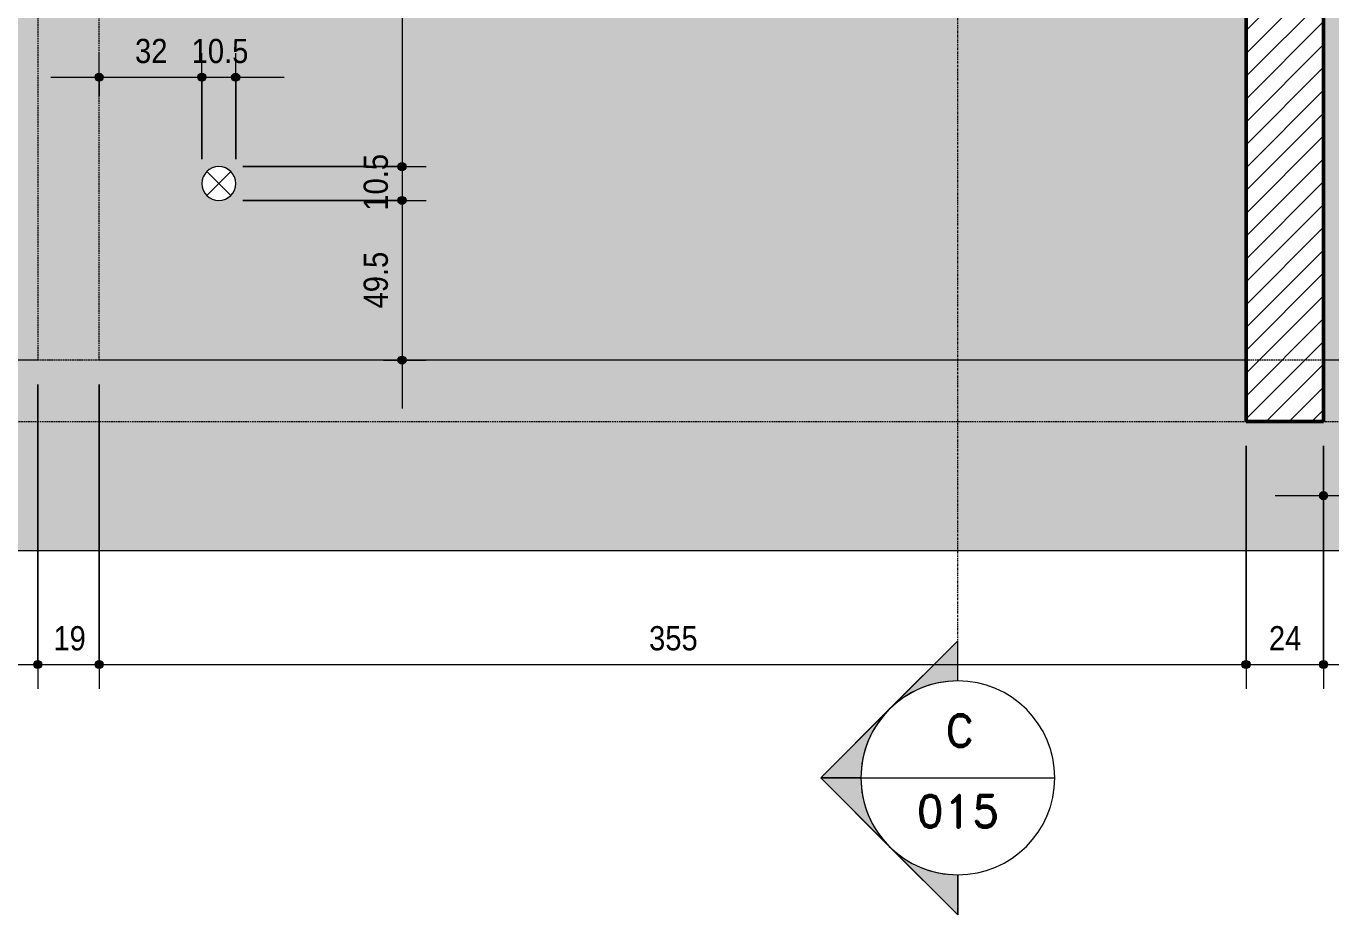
# Model space of a CAD drawing. Header units: centimetres. Extents: x -1475 to 26323, y -1238 to 84208.
# Drawn here: x 7682.7 to 8086.6, y -1232.5 to -957.3 of the extents above; entities that cross this region are included whole.
import ezdxf

# ---------------------------------------------------------------- set-up
doc = ezdxf.new("R2010")
doc.units = ezdxf.units.CM
doc.linetypes.add('Centro de 6 mm', pattern=[1.32, 0.6, -0.24, 0.24, -0.24])
doc.linetypes.add('Hidden', pattern=[0.714375, 0.47625, -0.238125])
for name, color, linetype, lineweight in [('A-ANNO-DIMS', 7, 'Continuous', 9), ('A-ANNO-DIMS-50', 7, 'Continuous', 9), ('A-DETL', 7, 'Hidden', 18), ('A-FLOR', 7, 'Continuous', 9), ('G-ANNO-SYMB', 7, 'Continuous', 9), ('S-COLS', 7, 'Continuous', 9)]:
    doc.layers.add(name, color=color, linetype=linetype, lineweight=lineweight)
doc.styles.add('Fira Sans', font='', dxfattribs={"width": 0.9, "height": 7.5})
doc.styles.add('RomanD', font='romand__.ttf', dxfattribs={"height": 10})
doc.styles.get('Fira Sans').set_extended_font_data('Fira Sans')
doc.dimstyles.new('PED_R80_1_5mm_ACIMA_As_ESQ__R00', dxfattribs={"dimscale": 30.48, "dimtxt": 10.229846, "dimasz": 0.328084, "dimexe": 0.246063, "dimexo": 0.246063, "dimgap": 0.049213, "dimtad": 1, "dimdec": 1, "dimrnd": 0.5, "dimdsep": 46, "dimtxsty": 'Fira Sans', "dimblk1": 'DOTSMALL', "dimblk2": 'DOTSMALL', "dimsah": 1, "dimcen": 0.09, "dimdle": 0.492126, "dimazin": 0, "dimtfac": 1, "dimtdec": 4, "dimtix": 1, "dimtmove": 0, "dimatfit": 3, "dimfxl": 1, "dimtvp": 1, "dimtolj": 1, "dimtzin": 0, "dimarcsym": 2})
doc.dimstyles.new('PED_R80_1_5mm_ACIMA_As_ESQ__R00_4', dxfattribs={"dimscale": 30.48, "dimtxt": 10.229846, "dimasz": 0.328084, "dimexe": 0.246063, "dimexo": 0.246063, "dimgap": 0.049213, "dimtad": 1, "dimdec": 1, "dimrnd": 0.5, "dimdsep": 46, "dimtxsty": 'Fira Sans', "dimblk1": 'DOTSMALL', "dimblk2": 'DOTSMALL', "dimsah": 1, "dimcen": 0.09, "dimdle": 0.492126, "dimazin": 0, "dimtfac": 1, "dimtdec": 4, "dimtix": 1, "dimtmove": 0, "dimatfit": 3, "dimfxl": 1, "dimtvp": 1, "dimtolj": 1, "dimtzin": 0, "dimarcsym": 2})

# ---------------------------------------------------------------- blocks, each defined once
blk = doc.blocks.new('Corte - M_Cabeça do corte - Preenchida-2060824-PL300 - FORMA DO DUPLEX SUPERIOR')
at = {"layer": 'G-ANNO-SYMB'}
h = blk.add_hatch(color=256, dxfattribs=at)
edge = h.paths.add_edge_path(flags=0)
edge.add_line((-0.6, 0.8485), (-0.6, 0.6))
edge.add_arc((-0.6, 0), 0.6, 90, 135)
edge.add_line((-1.0243, 0.4243), (-0.6, 0.8485))
h = blk.add_hatch(color=256, dxfattribs=at)
edge = h.paths.add_edge_path(flags=0)
edge.add_line((-0.6, 0.8485), (-0.1757, 0.4243))
edge.add_arc((-0.6, 0), 0.6, 45, 90)
edge.add_line((-0.6, 0.6), (-0.6, 0.8485))
h = blk.add_hatch(color=256, dxfattribs=at)
edge = h.paths.add_edge_path(flags=0)
edge.add_line((-1.4485, 0), (-1.0243, 0.4243))
edge.add_arc((-0.6, 0), 0.6, 135, 180)
edge.add_line((-1.2, 0), (-1.4485, 0))
h = blk.add_hatch(color=256, dxfattribs=at)
edge = h.paths.add_edge_path(flags=0)
edge.add_line((0.2485, 0), (0, 0))
edge.add_arc((-0.6, 0), 0.6, 360, 405)
edge.add_line((-0.1757, 0.4243), (0.2485, 0))
for p, q in [((-0.6, 0.8485), (-1.4485, 0)), ((-0.6, 0.8485), (-1.0243, 0.4243)), ((-0.6, 0.8485), (0.2485, 0)), ((-0.6, 0.6), (-0.6, 0.8485)), ((-0.6, 0.8485), (-0.6, 0.6)), ((-0.1757, 0.4243), (-0.6, 0.8485)), ((-1.0243, 0.4243), (-1.4485, 0)), ((0.2485, 0), (-0.1757, 0.4243)), ((-1.4485, 0), (-1.2, 0)), ((0, 0), (0.2485, 0)), ((-1.2, 0), (-1.4485, 0)), ((0, 0), (0.2485, 0))]:
    blk.add_line(p, q, dxfattribs=at)
for start, end in [(360, 180), (90, 135), (45, 90), (135, 180), (360, 45), (180, 360)]:
    blk.add_arc((-0.6, 0), 0.6, start, end, dxfattribs=at)
blk = doc.blocks.new('DIMBLOCK110-PL300 - FORMA DO DUPLEX SUPERIOR')
at = {"layer": 'A-ANNO-DIMS-50', "true_color": 0x000032}
h = blk.add_hatch(color=178, dxfattribs=at)
edge = h.paths.add_edge_path(flags=0)
edge.add_arc((7655.28, -1154.98), 1.25, 0, 360)
h = blk.add_hatch(color=178, dxfattribs=at)
edge = h.paths.add_edge_path(flags=0)
edge.add_arc((7686.28, -1154.98), 1.25, 0, 360)
at = {"layer": 'A-ANNO-DIMS-50', "color": 178, "true_color": 0x000032}
for p, q in [((7686.28, -1068.25), (7686.28, -1162.48)), ((7686.28, -1154.98), (7686.28, -1068.25)), ((7655.28, -1087.25), (7655.28, -1162.48)), ((7655.28, -1154.98), (7655.28, -1087.25)), ((7655.28, -1154.98), (7686.28, -1154.98))]:
    blk.add_line(p, q, dxfattribs=at)
for centre in [(7655.28, -1154.98), (7686.28, -1154.98)]:
    blk.add_circle(centre, 1.25, dxfattribs=at)
at = {"layer": 'A-ANNO-DIMS-50', "color": 0, "insert": (7666.25, -1143.1), "char_height": 7.5, "width": 10.8594, "attachment_point": 1, "rotation": 0, "line_spacing_factor": 1.049215, "style": 'Fira Sans'}
blk.add_mtext('31', dxfattribs=at)
blk = doc.blocks.new('_DotSmall')
at = {"color": 0, "linetype": 'ByBlock', "const_width": 0.5}
blk.add_lwpolyline([(-0.0625, 0, 1), (0.0625, 0, 1)], format="xyb", close=True, dxfattribs=at)
blk = doc.blocks.new('DIMBLOCK111-PL300 - FORMA DO DUPLEX SUPERIOR')
at = {"layer": 'A-ANNO-DIMS-50', "true_color": 0x000032}
h = blk.add_hatch(color=178, dxfattribs=at)
edge = h.paths.add_edge_path(flags=0)
edge.add_arc((7686.28, -1154.98), 1.25, 0, 360)
h = blk.add_hatch(color=178, dxfattribs=at)
edge = h.paths.add_edge_path(flags=0)
edge.add_arc((7705.28, -1154.98), 1.25, 0, 360)
at = {"layer": 'A-ANNO-DIMS-50', "color": 178, "true_color": 0x000032}
for p, q in [((7686.28, -1068.25), (7686.28, -1162.48)), ((7686.28, -1154.98), (7686.28, -1068.25)), ((7705.28, -1068.25), (7705.28, -1162.48)), ((7705.28, -1154.98), (7705.28, -1068.25)), ((7686.28, -1154.98), (7705.28, -1154.98))]:
    blk.add_line(p, q, dxfattribs=at)
for centre in [(7686.28, -1154.98), (7705.28, -1154.98)]:
    blk.add_circle(centre, 1.25, dxfattribs=at)
at = {"layer": 'A-ANNO-DIMS-50', "color": 0, "insert": (7691.12, -1143.1), "char_height": 7.5, "width": 11.1741, "attachment_point": 1, "rotation": 0, "line_spacing_factor": 1.049215, "style": 'Fira Sans'}
blk.add_mtext('19', dxfattribs=at)
blk = doc.blocks.new('DIMBLOCK112-PL300 - FORMA DO DUPLEX SUPERIOR')
at = {"layer": 'A-ANNO-DIMS-50', "true_color": 0x000032}
h = blk.add_hatch(color=178, dxfattribs=at)
edge = h.paths.add_edge_path(flags=0)
edge.add_arc((7705.28, -1154.98), 1.25, 0, 360)
h = blk.add_hatch(color=178, dxfattribs=at)
edge = h.paths.add_edge_path(flags=0)
edge.add_arc((8060.28, -1154.98), 1.25, 0, 360)
at = {"layer": 'A-ANNO-DIMS-50', "color": 178, "true_color": 0x000032}
for p, q in [((7705.28, -1068.25), (7705.28, -1162.48)), ((7705.28, -1154.98), (7705.28, -1068.25)), ((8060.28, -1087.25), (8060.28, -1162.48)), ((8060.28, -1154.98), (8060.28, -1087.25)), ((7705.28, -1154.98), (8060.28, -1154.98))]:
    blk.add_line(p, q, dxfattribs=at)
for centre in [(7705.28, -1154.98), (8060.28, -1154.98)]:
    blk.add_circle(centre, 1.25, dxfattribs=at)
at = {"layer": 'A-ANNO-DIMS-50', "color": 0, "insert": (7875.5, -1143.1), "char_height": 7.5, "width": 17.4694, "attachment_point": 1, "rotation": 0, "line_spacing_factor": 1.049215, "style": 'Fira Sans'}
blk.add_mtext('355', dxfattribs=at)
blk = doc.blocks.new('DIMBLOCK113-PL300 - FORMA DO DUPLEX SUPERIOR')
at = {"layer": 'A-ANNO-DIMS-50', "true_color": 0x000032}
h = blk.add_hatch(color=178, dxfattribs=at)
edge = h.paths.add_edge_path(flags=0)
edge.add_arc((8060.28, -1154.98), 1.25, 0, 360)
h = blk.add_hatch(color=178, dxfattribs=at)
edge = h.paths.add_edge_path(flags=0)
edge.add_arc((8084.28, -1154.98), 1.25, 0, 360)
at = {"layer": 'A-ANNO-DIMS-50', "color": 178, "true_color": 0x000032}
for p, q in [((8060.28, -1087.25), (8060.28, -1162.48)), ((8060.28, -1154.98), (8060.28, -1087.25)), ((8084.28, -1087.25), (8084.28, -1162.48)), ((8084.28, -1154.98), (8084.28, -1087.25)), ((8060.28, -1154.98), (8084.28, -1154.98))]:
    blk.add_line(p, q, dxfattribs=at)
for centre in [(8060.28, -1154.98), (8084.28, -1154.98)]:
    blk.add_circle(centre, 1.25, dxfattribs=at)
at = {"layer": 'A-ANNO-DIMS-50', "color": 0, "insert": (8067.36, -1143.1), "char_height": 7.5, "width": 11.8037, "attachment_point": 1, "rotation": 0, "line_spacing_factor": 1.049215, "style": 'Fira Sans'}
blk.add_mtext('24', dxfattribs=at)
blk = doc.blocks.new('DIMBLOCK114-PL300 - FORMA DO DUPLEX SUPERIOR')
at = {"layer": 'A-ANNO-DIMS-50', "true_color": 0x000032}
h = blk.add_hatch(color=178, dxfattribs=at)
edge = h.paths.add_edge_path(flags=0)
edge.add_arc((8084.28, -1154.98), 1.25, 0, 360)
h = blk.add_hatch(color=178, dxfattribs=at)
edge = h.paths.add_edge_path(flags=0)
edge.add_arc((8269.28, -1154.98), 1.25, 0, 360)
at = {"layer": 'A-ANNO-DIMS-50', "color": 178, "true_color": 0x000032}
for p, q in [((8269.28, -1068.25), (8269.28, -1162.48)), ((8269.28, -1154.98), (8269.28, -1068.25)), ((8084.28, -1087.25), (8084.28, -1162.48)), ((8084.28, -1154.98), (8084.28, -1087.25)), ((8084.28, -1154.98), (8269.28, -1154.98))]:
    blk.add_line(p, q, dxfattribs=at)
for centre in [(8084.28, -1154.98), (8269.28, -1154.98)]:
    blk.add_circle(centre, 1.25, dxfattribs=at)
at = {"layer": 'A-ANNO-DIMS-50', "color": 0, "insert": (8169.63, -1143.1), "char_height": 7.5, "width": 17.1547, "attachment_point": 1, "rotation": 0, "line_spacing_factor": 1.049215, "style": 'Fira Sans'}
blk.add_mtext('185', dxfattribs=at)
blk = doc.blocks.new('DIMBLOCK303-PL300 - FORMA DO DUPLEX SUPERIOR')
at = {"layer": 'A-ANNO-DIMS-50', "true_color": 0x000032}
h = blk.add_hatch(color=178, dxfattribs=at)
edge = h.paths.add_edge_path(flags=0)
edge.add_arc((8084.28, -1102.7), 1.25, 0, 360)
h = blk.add_hatch(color=178, dxfattribs=at)
edge = h.paths.add_edge_path(flags=0)
edge.add_arc((8159.77, -1102.7), 1.25, 0, 360)
at = {"layer": 'A-ANNO-DIMS-50', "color": 178, "true_color": 0x000032}
for p, q in [((8084.28, -1087.25), (8084.28, -1110.2)), ((8084.28, -1102.7), (8084.28, -1087.25)), ((8159.77, -1087.25), (8159.77, -1110.2)), ((8159.77, -1102.7), (8159.77, -1087.25)), ((8069.28, -1102.7), (8159.77, -1102.7))]:
    blk.add_line(p, q, dxfattribs=at)
for centre in [(8084.28, -1102.7), (8159.77, -1102.7)]:
    blk.add_circle(centre, 1.25, dxfattribs=at)
at = {"layer": 'A-ANNO-DIMS-50', "color": 0, "insert": (8113.83, -1090.81), "char_height": 7.5, "width": 19.6728, "attachment_point": 1, "line_spacing_factor": 1.049215, "style": 'Fira Sans'}
blk.add_mtext('75.5', dxfattribs=at)
blk = doc.blocks.new('DIMBLOCK330-PL300 - FORMA DO DUPLEX SUPERIOR')
at = {"layer": 'A-ANNO-DIMS-50', "true_color": 0x000032}
h = blk.add_hatch(color=178, dxfattribs=at)
edge = h.paths.add_edge_path(flags=0)
edge.add_arc((7799.04, -861.32), 1.25, 0, 360)
h = blk.add_hatch(color=178, dxfattribs=at)
edge = h.paths.add_edge_path(flags=0)
edge.add_arc((7799.04, -1000.85), 1.25, 0, 360)
at = {"layer": 'A-ANNO-DIMS-50', "color": 178, "true_color": 0x000032}
for p, q in [((7749.75, -861.32), (7806.54, -861.32)), ((7799.04, -861.32), (7749.75, -861.32)), ((7799.04, -861.32), (7799.04, -1000.85)), ((7749.81, -1000.85), (7806.54, -1000.85)), ((7799.04, -1000.85), (7749.81, -1000.85))]:
    blk.add_line(p, q, dxfattribs=at)
for centre in [(7799.04, -861.32), (7799.04, -1000.85)]:
    blk.add_circle(centre, 1.25, dxfattribs=at)
at = {"layer": 'A-ANNO-DIMS-50', "color": 0, "insert": (7787.15, -941.77), "char_height": 7.5, "width": 25.6533, "attachment_point": 1, "rotation": 90, "line_spacing_factor": 1.049215, "style": 'Fira Sans'}
blk.add_mtext('139.5', dxfattribs=at)
blk = doc.blocks.new('DIMBLOCK331-PL300 - FORMA DO DUPLEX SUPERIOR')
at = {"layer": 'A-ANNO-DIMS-50', "true_color": 0x000032}
h = blk.add_hatch(color=178, dxfattribs=at)
edge = h.paths.add_edge_path(flags=0)
edge.add_arc((7799.04, -1000.85), 1.25, 0, 360)
h = blk.add_hatch(color=178, dxfattribs=at)
edge = h.paths.add_edge_path(flags=0)
edge.add_arc((7799.04, -1011.32), 1.25, 0, 360)
at = {"layer": 'A-ANNO-DIMS-50', "color": 178, "true_color": 0x000032}
for p, q in [((7749.81, -1000.85), (7806.54, -1000.85)), ((7799.04, -1000.85), (7749.81, -1000.85)), ((7799.04, -1000.85), (7799.04, -1011.32)), ((7749.81, -1011.32), (7806.54, -1011.32)), ((7799.04, -1011.32), (7749.81, -1011.32))]:
    blk.add_line(p, q, dxfattribs=at)
for centre in [(7799.04, -1000.85), (7799.04, -1011.32)]:
    blk.add_circle(centre, 1.25, dxfattribs=at)
at = {"layer": 'A-ANNO-DIMS-50', "color": 0, "insert": (7787.15, -1014.48), "char_height": 7.5, "width": 20.1449, "attachment_point": 1, "rotation": 90, "line_spacing_factor": 1.049215, "style": 'Fira Sans'}
blk.add_mtext('10.5', dxfattribs=at)
blk = doc.blocks.new('DIMBLOCK332-PL300 - FORMA DO DUPLEX SUPERIOR')
at = {"layer": 'A-ANNO-DIMS-50', "true_color": 0x000032}
h = blk.add_hatch(color=178, dxfattribs=at)
edge = h.paths.add_edge_path(flags=0)
edge.add_arc((7799.04, -1011.32), 1.25, 0, 360)
h = blk.add_hatch(color=178, dxfattribs=at)
edge = h.paths.add_edge_path(flags=0)
edge.add_arc((7799.04, -1060.75), 1.25, 0, 360)
at = {"layer": 'A-ANNO-DIMS-50', "color": 178, "true_color": 0x000032}
for p, q in [((7749.81, -1011.32), (7806.54, -1011.32)), ((7799.04, -1011.32), (7749.81, -1011.32)), ((7799.04, -1011.32), (7799.04, -1075.75)), ((7793.31, -1060.75), (7806.54, -1060.75)), ((7799.04, -1060.75), (7793.31, -1060.75))]:
    blk.add_line(p, q, dxfattribs=at)
for centre in [(7799.04, -1011.32), (7799.04, -1060.75)]:
    blk.add_circle(centre, 1.25, dxfattribs=at)
at = {"layer": 'A-ANNO-DIMS-50', "color": 0, "insert": (7787.15, -1044.76), "char_height": 7.5, "width": 20.9318, "attachment_point": 1, "rotation": 90, "line_spacing_factor": 1.049215, "style": 'Fira Sans'}
blk.add_mtext('49.5', dxfattribs=at)
blk = doc.blocks.new('DIMBLOCK335-PL300 - FORMA DO DUPLEX SUPERIOR')
at = {"layer": 'A-ANNO-DIMS-50', "true_color": 0x000032}
h = blk.add_hatch(color=178, dxfattribs=at)
edge = h.paths.add_edge_path(flags=0)
edge.add_arc((7705.28, -973.17), 1.25, 0, 360)
h = blk.add_hatch(color=178, dxfattribs=at)
edge = h.paths.add_edge_path(flags=0)
edge.add_arc((7737.07, -973.17), 1.25, 0, 360)
at = {"layer": 'A-ANNO-DIMS-50', "color": 178, "true_color": 0x000032}
for p, q in [((7705.28, -978.9), (7705.28, -965.67)), ((7737.07, -998.58), (7737.07, -965.67)), ((7690.28, -973.17), (7737.07, -973.17)), ((7705.28, -973.17), (7705.28, -978.9)), ((7737.07, -973.17), (7737.07, -998.58))]:
    blk.add_line(p, q, dxfattribs=at)
for centre in [(7705.28, -973.17), (7737.07, -973.17)]:
    blk.add_circle(centre, 1.25, dxfattribs=at)
at = {"layer": 'A-ANNO-DIMS-50', "color": 0, "insert": (7716.39, -961.29), "char_height": 7.5, "width": 11.4889, "attachment_point": 1, "line_spacing_factor": 1.049215, "style": 'Fira Sans'}
blk.add_mtext('32', dxfattribs=at)
blk = doc.blocks.new('DIMBLOCK336-PL300 - FORMA DO DUPLEX SUPERIOR')
at = {"layer": 'A-ANNO-DIMS-50', "true_color": 0x000032}
h = blk.add_hatch(color=178, dxfattribs=at)
edge = h.paths.add_edge_path(flags=0)
edge.add_arc((7737.07, -973.17), 1.25, 0, 360)
h = blk.add_hatch(color=178, dxfattribs=at)
edge = h.paths.add_edge_path(flags=0)
edge.add_arc((7747.55, -973.17), 1.25, 0, 360)
at = {"layer": 'A-ANNO-DIMS-50', "color": 178, "true_color": 0x000032}
for p, q in [((7737.07, -998.58), (7737.07, -965.67)), ((7747.55, -998.58), (7747.55, -965.67)), ((7737.07, -973.17), (7762.55, -973.17)), ((7737.07, -973.17), (7737.07, -998.58)), ((7747.55, -973.17), (7747.55, -998.58))]:
    blk.add_line(p, q, dxfattribs=at)
for centre in [(7737.07, -973.17), (7747.55, -973.17)]:
    blk.add_circle(centre, 1.25, dxfattribs=at)
at = {"layer": 'A-ANNO-DIMS-50', "color": 0, "insert": (7733.91, -961.29), "char_height": 7.5, "width": 20.1449, "attachment_point": 1, "line_spacing_factor": 1.049215, "style": 'Fira Sans'}
blk.add_mtext('10.5', dxfattribs=at)

msp = doc.modelspace()

# ---------------------------------------------------------------- hatches: boundary and pattern name
at = {"layer": 'A-DETL', "linetype": 'Continuous', "true_color": 0xffcc66}
for points in [[(7705.28, -1060.75), (7705.28, -801.75), (7686.28, -801.75), (7686.28, -1060.75)], [(8060.28, -1079.75), (8060.28, -1060.75), (7624.74, -1060.75), (7624.74, -1079.75), (7983.98, -1079.75)], [(8347.96, -1079.75), (8511.28, -1079.75), (8511.28, -1060.75), (8084.28, -1060.75), (8084.28, -1079.75), (8165.97, -1079.75)]]:
    msp.add_hatch(color=31, dxfattribs=at).paths.add_polyline_path(points, flags=0)
at = {"layer": 'A-FLOR', "lineweight": 18, "true_color": 0xe6b8b7}
msp.add_hatch(color=9, dxfattribs=at).paths.add_polyline_path([(9477.28, -1119.75), (9477.28, -214.75), (9437.28, -214.75), (9437.28, -1079.75), (7158.28, -1079.75), (7158.28, -214.75), (7118.28, -214.75), (7118.28, -1119.75), (9439.9, -1119.75)], flags=0)
at = {"layer": 'A-FLOR', "lineweight": 18, "true_color": 0xd9d9d9}
h = msp.add_hatch(color=254, dxfattribs=at)
h.paths.add_polyline_path([(8060.28, -1060.75), (8060.28, -801.75), (7705.28, -801.75), (7705.28, -1060.75), (7983.98, -1060.75)], flags=0)
h.paths.add_polyline_path([(7381.56, -1060.75), (7384.28, -1060.75), (7384.28, -998.81), (7381.56, -993.73), (7379.86, -988.1), (7379.28, -982.25), (7379.86, -976.4), (7381.56, -970.77), (7384.34, -965.58), (7388.07, -961.04), (7392.61, -957.31), (7397.8, -954.53), (7403.43, -952.83), (7409.28, -952.25), (7415.13, -952.83), (7420.76, -954.53), (7425.95, -957.31), (7430.49, -961.04), (7434.22, -965.58), (7437, -970.77), (7438.7, -976.4), (7439.28, -982.25), (7438.7, -988.1), (7437, -993.73), (7434.28, -998.92), (7434.28, -1060.75), (7686.28, -1060.75), (7686.28, -782.75), (8060.28, -782.75), (8060.28, -725.75), (7258.28, -725.75), (7258.28, -704.75), (7177.28, -704.75), (7177.28, -1060.75), (7379.86, -1060.75)], flags=0)
h.paths.add_polyline_path([(7742.31, -1011.32), (7740.95, -1011.14), (7739.69, -1010.62), (7738.6, -1009.79), (7737.77, -1008.7), (7737.25, -1007.44), (7737.07, -1006.08), (7737.25, -1004.73), (7737.77, -1003.47), (7738.6, -1002.38), (7739.69, -1001.55), (7740.95, -1001.03), (7742.31, -1000.85), (7743.66, -1001.03), (7744.93, -1001.55), (7746.01, -1002.38), (7746.84, -1003.47), (7747.37, -1004.73), (7747.55, -1006.08), (7747.37, -1007.44), (7746.78, -1008.78), (7746.01, -1009.79), (7744.93, -1010.62), (7743.66, -1011.14)], flags=0)
h.paths.add_polyline_path([(7742.25, -861.32), (7740.9, -861.14), (7739.63, -860.62), (7738.55, -859.79), (7737.71, -858.7), (7737.19, -857.44), (7737.01, -856.08), (7737.19, -854.73), (7737.71, -853.47), (7738.55, -852.38), (7739.63, -851.55), (7740.9, -851.03), (7742.25, -850.85), (7743.61, -851.03), (7744.87, -851.55), (7745.95, -852.38), (7746.79, -853.47), (7747.31, -854.73), (7747.49, -856.08), (7747.31, -857.44), (7746.79, -858.7), (7745.95, -859.79), (7744.87, -860.62), (7743.61, -861.14)], flags=0)
h.paths.add_polyline_path([(8035.24, -773), (8035.24, -758), (8050.24, -758), (8050.24, -773)], flags=0)
msp.add_hatch(color=254, dxfattribs=at).paths.add_polyline_path([(8084.28, -1060.75), (8269.28, -1060.75), (8269.28, -801.75), (8084.28, -801.75), (8084.28, -1008.78)], flags=0)
at = {"layer": 'S-COLS', "lineweight": 18, "true_color": 0x808080}
h = msp.add_hatch(dxfattribs=at)
h.set_pattern_fill('FP_1', color=8, style=0, pattern_type=2)
h.set_pattern_definition([(45, (8297.7794, 0), (-3.535534, 3.535534), [])])
h.paths.add_polyline_path([(8084.28, -1079.75), (8084.28, -801.25), (8060.28, -801.25), (8060.28, -1079.75)], flags=0)

# ---------------------------------------------------------------- linework, layer by layer
at = {"lineweight": 18}
for p, q in [((7738.6, -1009.79), (7746.01, -1002.38)), ((7746.01, -1009.79), (7738.6, -1002.38))]:
    msp.add_line(p, q, dxfattribs=at)
at = {"layer": 'A-DETL'}
for p, q in [((7686.28, -801.75), (7686.28, -1060.75)), ((7705.28, -1060.75), (7705.28, -801.75)), ((7686.28, -1060.75), (7624.74, -1060.75)), ((8060.28, -1060.75), (7624.74, -1060.75)), ((7705.28, -1060.75), (7686.28, -1060.75)), ((8269.28, -1060.75), (7705.28, -1060.75)), ((8084.28, -1060.75), (8060.28, -1060.75)), ((8060.28, -1079.75), (8060.28, -1060.75)), ((8511.28, -1060.75), (8084.28, -1060.75)), ((8084.28, -1079.75), (8084.28, -1060.75)), ((7624.74, -1079.75), (8909.28, -1079.75))]:
    msp.add_line(p, q, dxfattribs=at)
at = {"layer": 'A-FLOR', "lineweight": 18}
msp.add_line((9477.28, -1119.75), (7118.28, -1119.75), dxfattribs=at)
for start, end in [(0, 180), (180, 0)]:
    msp.add_arc((7742.31, -1006.08), 5.24, start, end, dxfattribs=at)
at = {"layer": 'G-ANNO-SYMB', "linetype": 'Centro de 6 mm'}
msp.add_line((7971.07, -1160.07), (7971.07, -653.98), dxfattribs=at)
at = {"layer": 'G-ANNO-SYMB'}
msp.add_line((7941.07, -1190.07), (8001.07, -1190.07), dxfattribs=at)
at = {"layer": 'S-COLS', "lineweight": 50}
for p, q in [((8060.28, -1079.75), (8060.28, -801.25)), ((8084.28, -801.25), (8084.28, -1079.75)), ((8084.28, -1079.75), (8060.28, -1079.75))]:
    msp.add_line(p, q, dxfattribs=at)

# ---------------------------------------------------------------- block references
at = {"layer": 'G-ANNO-SYMB', "xscale": 49.99999999999998, "yscale": 49.99999999999998, "zscale": 49.99999999999998, "rotation": 90}
msp.add_blockref('Corte - M_Cabeça do corte - Preenchida-2060824-PL300 - FORMA DO DUPLEX SUPERIOR', (7971.07, -1160.07), dxfattribs=at)

# ---------------------------------------------------------------- texts
at = {"layer": 'G-ANNO-SYMB', "char_height": 10, "attachment_point": 1, "style": 'RomanD'}
for s, insert, width in [('C', (7967.18, -1170.45), 12.0253), ('015', (7958.26, -1195.39), 33.6709)]:
    msp.add_mtext(s, dxfattribs=dict(at, insert=insert, width=width))

# ---------------------------------------------------------------- dimensions: what is measured, and where the dimension line sits
at = {"layer": 'A-ANNO-DIMS', "color": 178, "true_color": 0x000032}
for base, p1, p2, angle, dimstyle, override, picture, middle in [((7799.04, -1000.85), (7742.25, -861.32), (7742.31, -1000.85), 90, 'PED_R80_1_5mm_ACIMA_As_ESQ__R00_4', {"dimpost": '<>', "dimfxl": 139.524356}, 'DIMBLOCK330-PL300 - FORMA DO DUPLEX SUPERIOR', (7793.67, -931.08)), ((7799.04, -1011.32), (7742.31, -1000.85), (7742.31, -1011.32), 90, 'PED_R80_1_5mm_ACIMA_As_ESQ__R00_4', {"dimpost": '<>', "dimfxl": 10.475656}, 'DIMBLOCK331-PL300 - FORMA DO DUPLEX SUPERIOR', (7793.72, -1006.08)), ((7799.04, -1060.75), (7742.31, -1011.32), (7800.81, -1060.75), 90, 'PED_R80_1_5mm_ACIMA_As_ESQ__R00_4', {"dimpost": '<>', "dimfxl": 76.58385}, 'DIMBLOCK332-PL300 - FORMA DO DUPLEX SUPERIOR', (7793.67, -1036.04)), ((7686.28, -1154.98), (7655.28, -1079.75), (7686.28, -1060.75), 0, 'PED_R80_1_5mm_ACIMA_As_ESQ__R00', {"dimpost": '<>', "dimfxl": 36.35879}, 'DIMBLOCK110-PL300 - FORMA DO DUPLEX SUPERIOR', (7670.78, -1149.67)), ((7705.28, -1154.98), (7686.28, -1060.75), (7705.28, -1060.75), 0, 'PED_R80_1_5mm_ACIMA_As_ESQ__R00', {"dimpost": '<>', "dimfxl": 19}, 'DIMBLOCK111-PL300 - FORMA DO DUPLEX SUPERIOR', (7695.78, -1149.61)), ((8060.28, -1154.98), (7705.28, -1060.75), (8060.28, -1079.75), 0, 'PED_R80_1_5mm_ACIMA_As_ESQ__R00', {"dimpost": '<>', "dimfxl": 355.508705}, 'DIMBLOCK112-PL300 - FORMA DO DUPLEX SUPERIOR', (7882.78, -1149.67)), ((8269.28, -1154.98), (8084.28, -1079.75), (8269.28, -1060.75), 0, 'PED_R80_1_5mm_ACIMA_As_ESQ__R00', {"dimpost": '<>', "dimfxl": 185.973094}, 'DIMBLOCK114-PL300 - FORMA DO DUPLEX SUPERIOR', (8176.78, -1149.67)), ((8084.28, -1154.98), (8060.28, -1079.75), (8084.28, -1079.75), 0, 'PED_R80_1_5mm_ACIMA_As_ESQ__R00', {"dimpost": '<>', "dimfxl": 24}, 'DIMBLOCK113-PL300 - FORMA DO DUPLEX SUPERIOR', (8072.28, -1149.73))]:
    dim = msp.add_linear_dim(base=base, p1=p1, p2=p2, angle=angle, dimstyle=dimstyle, override=override, dxfattribs=at)
    dim.commit()
    dim.dimension.update_dxf_attribs({"geometry": picture, "text_midpoint": middle})
for base, p1, p2, override, picture, middle in [((7737.07, -973.17), (7705.28, -971.4), (7737.07, -1006.08), {"dimpost": '<>', "dimfxl": 47.046211}, 'DIMBLOCK335-PL300 - FORMA DO DUPLEX SUPERIOR', (7721.17, -967.86)), ((7747.55, -973.17), (7737.07, -1006.08), (7747.55, -1006.08), {"dimpost": '<>', "dimfxl": 10.475656}, 'DIMBLOCK336-PL300 - FORMA DO DUPLEX SUPERIOR', (7742.31, -967.86)), ((8159.77, -1102.7), (8084.28, -1079.75), (8159.77, -1079.75), {"dimpost": '<>', "dimfxl": 75.494532}, 'DIMBLOCK303-PL300 - FORMA DO DUPLEX SUPERIOR', (8122.03, -1097.38))]:
    dim = msp.add_linear_dim(base=base, p1=p1, p2=p2, dimstyle='PED_R80_1_5mm_ACIMA_As_ESQ__R00_4', override=override, dxfattribs=at)
    dim.commit()
    dim.dimension.update_dxf_attribs({"geometry": picture, "text_midpoint": middle})

doc.saveas('drawing.dxf')
